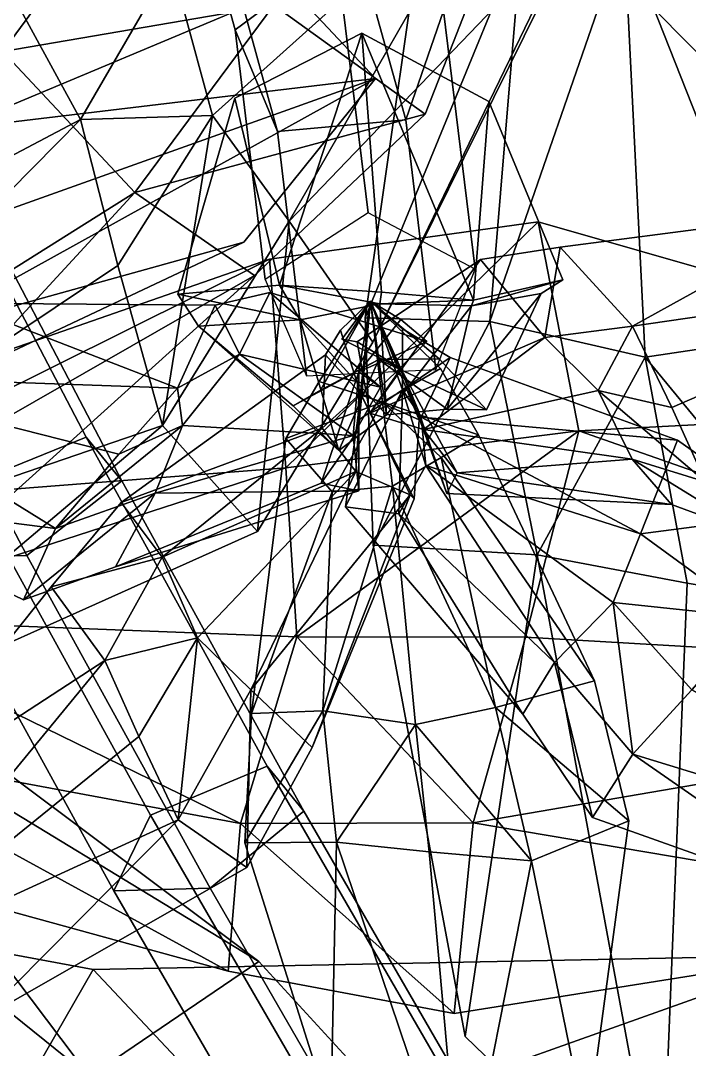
# Model space of a CAD drawing. Header units: metres. Extents: x -488 to 282, y -579 to 399.
# Drawn here: x 157.47 to 174.15, y -251.83 to -226.19 of the extents above; entities that cross this region are included whole.
import ezdxf

# ---------------------------------------------------------------- set-up
doc = ezdxf.new("R2010")
doc.units = ezdxf.units.M

msp = doc.modelspace()

# ---------------------------------------------------------------- linework, layer by layer
at = {"layer": 'coreopsi_1InfInt', "color": 3}
for points in [[(154.698, -228.1625, 345.2876), (159.1055, -236.5707, 349.7749), (156.1745, -237.7526, 350.4393), (151.767, -229.3443, 345.9519)], [(155.5918, -229.2459, 342.3796), (159.9993, -237.6541, 346.867), (159.1055, -236.5707, 349.7749), (154.698, -228.1625, 345.2876)], [(153.2216, -231.1074, 341.2196), (157.6291, -239.5157, 345.707), (159.9993, -237.6541, 346.867), (155.5918, -229.2459, 342.3796)], [(150.822, -231.1692, 343.4608), (155.2295, -239.5774, 347.9481), (157.6291, -239.5157, 345.707), (153.2216, -231.1074, 341.2196)], [(159.1055, -236.5707, 349.7749), (163.6216, -244.7685, 354.3843), (160.7104, -245.9872, 355.0689), (156.1745, -237.7526, 350.4393)], [(159.9993, -237.6541, 346.867), (164.5352, -245.8887, 351.4966), (163.6216, -244.7685, 354.3843), (159.1055, -236.5707, 349.7749)], [(157.6291, -239.5157, 345.707), (162.1972, -247.8102, 350.3694), (164.5352, -245.8887, 351.4966), (159.9993, -237.6541, 346.867)], [(156.1745, -237.7526, 350.4393), (160.7104, -245.9872, 355.0689), (159.7976, -247.8719, 352.6106), (155.2295, -239.5774, 347.9481)], [(155.2295, -239.5774, 347.9481), (159.7976, -247.8719, 352.6106), (162.1972, -247.8102, 350.3694), (157.6291, -239.5157, 345.707)], [(163.6216, -244.7685, 354.3843), (168.2714, -252.8055, 359.1415), (165.3806, -254.0603, 359.8469), (160.7104, -245.9872, 355.0689)], [(164.5352, -245.8887, 351.4966), (169.2055, -253.9618, 356.2746), (168.2714, -252.8055, 359.1415), (163.6216, -244.7685, 354.3843)], [(162.1972, -247.8102, 350.3694), (166.9006, -255.9421, 355.1813), (169.2055, -253.9618, 356.2746), (164.5352, -245.8887, 351.4966)], [(160.7104, -245.9872, 355.0689), (165.3806, -254.0603, 359.8469), (164.5011, -256.0038, 357.4225), (159.7976, -247.8719, 352.6106)], [(159.7976, -247.8719, 352.6106), (164.5011, -256.0038, 357.4225), (166.9006, -255.9421, 355.1813), (162.1972, -247.8102, 350.3694)]]:
    msp.add_3dface(points, dxfattribs=at)
at = {"layer": 'coreopsi_1Pdcel', "color": 3}
for points in [[(163.8105, -219.0464, 394.9546), (165.353, -224.5388, 404.0913), (162.8223, -226.4162, 403.3843), (161.3465, -221.0991, 394.5753)], [(165.6028, -223.3395, 392.5099), (167.0785, -228.6566, 401.319), (168.0232, -225.9444, 402.7956), (166.4807, -220.4519, 393.6588)], [(161.3465, -221.0991, 394.5753), (162.8223, -226.4162, 403.3843), (163.8826, -228.9465, 401.6808), (162.4478, -223.7372, 393.0731)], [(162.4478, -223.7372, 393.0731), (163.8826, -228.9465, 401.6808), (167.0785, -228.6566, 401.319), (165.6028, -223.3395, 392.5099)], [(165.353, -224.5388, 404.0913), (166.1399, -230.9739, 412.6934), (163.5686, -232.6414, 411.6752), (162.8223, -226.4162, 403.3843)], [(168.0232, -225.9444, 402.7956), (168.8101, -232.3794, 411.3977), (166.1399, -230.9739, 412.6934), (165.353, -224.5388, 404.0913)], [(167.0785, -228.6566, 401.319), (167.8249, -234.8818, 409.6099), (168.8101, -232.3794, 411.3977), (168.0232, -225.9444, 402.7956)], [(162.8223, -226.4162, 403.3843), (163.5686, -232.6414, 411.6752), (164.604, -235.0428, 409.7805), (163.8826, -228.9465, 401.6808)], [(163.8826, -228.9465, 401.6808), (164.604, -235.0428, 409.7805), (167.8249, -234.8818, 409.6099), (167.0785, -228.6566, 401.319)]]:
    msp.add_3dface(points, dxfattribs=at)
at = {"layer": 'coreopsi_1Petal1', "color": 3}
for points in [[(167.5645, -228.5147, 430.0564), (173.0005, -214.6377, 431.2348), (163.7923, -225.8044, 431.3845)], [(167.5645, -228.5147, 430.0564), (163.7923, -225.8044, 431.3845), (173.0005, -214.6377, 431.2348)], [(160.4136, -222.3529, 431.4908), (156.5978, -218.6143, 431.6306), (157.0275, -226.9524, 426.7112)], [(160.4136, -222.3529, 431.4908), (157.0275, -226.9524, 426.7112), (156.5978, -218.6143, 431.6306)], [(167.7908, -221.6072, 351.7435), (166.069, -233.5963, 354.0611), (169.9712, -224.0827, 352.4563)], [(167.7908, -221.6072, 351.7435), (169.9712, -224.0827, 352.4563), (166.069, -233.5963, 354.0611)], [(169.3204, -222.221, 353.3507), (161.2294, -224.7562, 359.3856), (162.2625, -228.5537, 358.0826)], [(169.3204, -222.221, 353.3507), (162.2625, -228.5537, 358.0826), (161.2294, -224.7562, 359.3856)], [(162.2625, -228.5537, 358.0826), (164.1737, -231.1835, 356.5267), (169.3204, -222.221, 353.3507)], [(162.2625, -228.5537, 358.0826), (169.3204, -222.221, 353.3507), (164.1737, -231.1835, 356.5267)], [(169.3204, -222.221, 353.3507), (164.1737, -231.1835, 356.5267), (171.5477, -223.513, 352.7477)], [(169.3204, -222.221, 353.3507), (171.5477, -223.513, 352.7477), (164.1737, -231.1835, 356.5267)], [(157.0275, -226.9524, 426.7112), (163.7923, -225.8044, 431.3845), (160.4136, -222.3529, 431.4908)], [(157.0275, -226.9524, 426.7112), (160.4136, -222.3529, 431.4908), (163.7923, -225.8044, 431.3845)], [(172.5239, -224.0078, 351.6365), (176.4971, -234.0604, 351.3887), (174.9109, -222.8909, 351.8583)], [(172.5239, -224.0078, 351.6365), (174.9109, -222.8909, 351.8583), (176.4971, -234.0604, 351.3887)], [(164.1737, -231.1835, 356.5267), (166.2556, -234.2, 353.7792), (171.5477, -223.513, 352.7477)], [(164.1737, -231.1835, 356.5267), (171.5477, -223.513, 352.7477), (166.2556, -234.2, 353.7792)], [(171.5477, -223.513, 352.7477), (166.2556, -234.2, 353.7792), (171.1848, -224.0153, 349.1693)], [(171.5477, -223.513, 352.7477), (171.1848, -224.0153, 349.1693), (166.2556, -234.2, 353.7792)], [(169.9712, -224.0827, 352.4563), (166.069, -233.5963, 354.0611), (169.1774, -233.6856, 353.494)], [(169.9712, -224.0827, 352.4563), (169.1774, -233.6856, 353.494), (166.069, -233.5963, 354.0611)], [(169.9712, -224.0827, 352.4563), (169.1774, -233.6856, 353.494), (172.5239, -224.0078, 351.6365)], [(169.9712, -224.0827, 352.4563), (172.5239, -224.0078, 351.6365), (169.1774, -233.6856, 353.494)], [(172.5239, -224.0078, 351.6365), (169.1774, -233.6856, 353.494), (173.0504, -234.5708, 352.3099)], [(172.5239, -224.0078, 351.6365), (173.0504, -234.5708, 352.3099), (169.1774, -233.6856, 353.494)], [(173.0504, -234.5708, 352.3099), (176.4971, -234.0604, 351.3887), (172.5239, -224.0078, 351.6365)], [(173.0504, -234.5708, 352.3099), (172.5239, -224.0078, 351.6365), (176.4971, -234.0604, 351.3887)], [(171.5274, -224.1311, 349.5837), (180.2044, -232.8937, 349.6262), (174.6481, -224.1819, 350.8681)], [(171.5274, -224.1311, 349.5837), (174.6481, -224.1819, 350.8681), (180.2044, -232.8937, 349.6262)], [(161.2294, -224.7562, 359.3856), (157.0473, -225.127, 365.2787), (158.9667, -228.6541, 364.3505)], [(161.2294, -224.7562, 359.3856), (158.9667, -228.6541, 364.3505), (157.0473, -225.127, 365.2787)], [(162.2625, -228.5537, 358.0826), (161.2294, -224.7562, 359.3856), (158.9667, -228.6541, 364.3505)], [(162.2625, -228.5537, 358.0826), (158.9667, -228.6541, 364.3505), (161.2294, -224.7562, 359.3856)], [(157.0473, -225.127, 365.2787), (148.366, -234.2433, 367.3269), (158.9667, -228.6541, 364.3505)], [(157.0473, -225.127, 365.2787), (158.9667, -228.6541, 364.3505), (148.366, -234.2433, 367.3269)], [(155.824, -228.8865, 313.7951), (164.2079, -225.37, 311.8117), (154.644, -226.2443, 315.8611)], [(155.824, -228.8865, 313.7951), (154.644, -226.2443, 315.8611), (164.2079, -225.37, 311.8117)], [(166.3232, -227.629, 307.9487), (164.2079, -225.37, 311.8117), (155.824, -228.8865, 313.7951)], [(166.3232, -227.629, 307.9487), (155.824, -228.8865, 313.7951), (164.2079, -225.37, 311.8117)], [(157.0275, -226.9524, 426.7112), (160.3254, -230.4671, 426.091), (163.7923, -225.8044, 431.3845)], [(157.0275, -226.9524, 426.7112), (163.7923, -225.8044, 431.3845), (160.3254, -230.4671, 426.091)], [(160.3254, -230.4671, 426.091), (167.5645, -228.5147, 430.0564), (163.7923, -225.8044, 431.3845)], [(160.3254, -230.4671, 426.091), (163.7923, -225.8044, 431.3845), (167.5645, -228.5147, 430.0564)], [(165.9839, -226.5028, 433.7885), (162.8169, -228.1196, 432.6343), (163.9261, -232.7772, 427.4894)], [(165.9839, -226.5028, 433.7885), (163.9261, -232.7772, 427.4894), (162.8169, -228.1196, 432.6343)], [(165.9839, -226.5028, 433.7885), (163.9261, -232.7772, 427.4894), (166.4746, -232.9517, 427.1548)], [(165.9839, -226.5028, 433.7885), (166.4746, -232.9517, 427.1548), (163.9261, -232.7772, 427.4894)], [(168.7716, -233.15, 426.8249), (169.1535, -228.2058, 431.7342), (165.9839, -226.5028, 433.7885)], [(168.7716, -233.15, 426.8249), (165.9839, -226.5028, 433.7885), (169.1535, -228.2058, 431.7342)], [(166.4746, -232.9517, 427.1548), (168.7716, -233.15, 426.8249), (165.9839, -226.5028, 433.7885)], [(166.4746, -232.9517, 427.1548), (165.9839, -226.5028, 433.7885), (168.7716, -233.15, 426.8249)], [(150.311, -236.7571, 423.0955), (160.3254, -230.4671, 426.091), (157.0275, -226.9524, 426.7112)], [(150.311, -236.7571, 423.0955), (157.0275, -226.9524, 426.7112), (160.3254, -230.4671, 426.091)], [(154.8355, -233.9812, 309.8908), (163.0402, -231.7049, 306.3046), (166.3232, -227.629, 307.9487)], [(154.8355, -233.9812, 309.8908), (166.3232, -227.629, 307.9487), (163.0402, -231.7049, 306.3046)], [(155.3317, -231.5526, 311.7253), (154.8355, -233.9812, 309.8908), (166.3232, -227.629, 307.9487)], [(155.3317, -231.5526, 311.7253), (166.3232, -227.629, 307.9487), (154.8355, -233.9812, 309.8908)], [(166.3232, -227.629, 307.9487), (155.824, -228.8865, 313.7951), (155.3317, -231.5526, 311.7253)], [(166.3232, -227.629, 307.9487), (155.3317, -231.5526, 311.7253), (155.824, -228.8865, 313.7951)], [(163.9261, -232.7772, 427.4894), (162.8169, -228.1196, 432.6343), (161.3934, -233.0018, 426.6256)], [(163.9261, -232.7772, 427.4894), (161.3934, -233.0018, 426.6256), (162.8169, -228.1196, 432.6343)], [(170.9996, -232.6487, 426.3677), (169.1535, -228.2058, 431.7342), (168.7716, -233.15, 426.8249)], [(170.9996, -232.6487, 426.3677), (168.7716, -233.15, 426.8249), (169.1535, -228.2058, 431.7342)], [(158.9667, -228.6541, 364.3505), (148.366, -234.2433, 367.3269), (146.5559, -241.2186, 365.9765)], [(158.9667, -228.6541, 364.3505), (146.5559, -241.2186, 365.9765), (148.366, -234.2433, 367.3269)], [(159.8952, -232.289, 362.6444), (158.9667, -228.6541, 364.3505), (146.5559, -241.2186, 365.9765)], [(159.8952, -232.289, 362.6444), (146.5559, -241.2186, 365.9765), (158.9667, -228.6541, 364.3505)], [(162.2625, -228.5537, 358.0826), (158.9667, -228.6541, 364.3505), (159.8952, -232.289, 362.6444)], [(162.2625, -228.5537, 358.0826), (159.8952, -232.289, 362.6444), (158.9667, -228.6541, 364.3505)], [(159.8952, -232.289, 362.6444), (161.0138, -236.2798, 360.7456), (162.2625, -228.5537, 358.0826)], [(159.8952, -232.289, 362.6444), (162.2625, -228.5537, 358.0826), (161.0138, -236.2798, 360.7456)], [(163.3042, -232.54, 425.3435), (167.5645, -228.5147, 430.0564), (160.3254, -230.4671, 426.091)], [(163.3042, -232.54, 425.3435), (160.3254, -230.4671, 426.091), (167.5645, -228.5147, 430.0564)], [(161.0138, -236.2798, 360.7456), (164.1737, -231.1835, 356.5267), (162.2625, -228.5537, 358.0826)], [(161.0138, -236.2798, 360.7456), (162.2625, -228.5537, 358.0826), (164.1737, -231.1835, 356.5267)], [(152.9335, -238.4797, 422.8953), (160.3254, -230.4671, 426.091), (150.311, -236.7571, 423.0955)], [(152.9335, -238.4797, 422.8953), (150.311, -236.7571, 423.0955), (160.3254, -230.4671, 426.091)], [(152.9335, -238.4797, 422.8953), (163.3042, -232.54, 425.3435), (160.3254, -230.4671, 426.091)], [(152.9335, -238.4797, 422.8953), (160.3254, -230.4671, 426.091), (163.3042, -232.54, 425.3435)], [(172.7339, -233.8001, 426.2969), (177.9569, -230.9157, 430.011), (170.9267, -231.8357, 426.5911)], [(172.7339, -233.8001, 426.2969), (170.9267, -231.8357, 426.5911), (177.9569, -230.9157, 430.011)], [(181.2449, -232.5674, 429.3502), (177.9569, -230.9157, 430.011), (172.7339, -233.8001, 426.2969)], [(181.2449, -232.5674, 429.3502), (172.7339, -233.8001, 426.2969), (177.9569, -230.9157, 430.011)], [(161.0138, -236.2798, 360.7456), (163.382, -238.9173, 357.5807), (164.1737, -231.1835, 356.5267)], [(161.0138, -236.2798, 360.7456), (164.1737, -231.1835, 356.5267), (163.382, -238.9173, 357.5807)], [(164.1737, -231.1835, 356.5267), (163.382, -238.9173, 357.5807), (166.2556, -234.2, 353.7792)], [(164.1737, -231.1835, 356.5267), (166.2556, -234.2, 353.7792), (163.382, -238.9173, 357.5807)], [(164.0889, -237.3296, 426.555), (170.3792, -231.2027, 429.287), (163.6841, -232.1306, 425.275)], [(164.0889, -237.3296, 426.555), (163.6841, -232.1306, 425.275), (170.3792, -231.2027, 429.287)], [(171.396, -236.4095, 430.9847), (170.3792, -231.2027, 429.287), (164.0889, -237.3296, 426.555)], [(171.396, -236.4095, 430.9847), (164.0889, -237.3296, 426.555), (170.3792, -231.2027, 429.287)], [(171.396, -236.4095, 430.9847), (185.9498, -235.6575, 431.3678), (170.3792, -231.2027, 429.287)], [(171.396, -236.4095, 430.9847), (170.3792, -231.2027, 429.287), (185.9498, -235.6575, 431.3678)], [(154.4652, -235.7488, 307.3913), (163.0402, -231.7049, 306.3046), (154.8355, -233.9812, 309.8908)], [(154.4652, -235.7488, 307.3913), (154.8355, -233.9812, 309.8908), (163.0402, -231.7049, 306.3046)], [(170.5468, -234.0849, 422.7894), (170.9267, -231.8357, 426.5911), (168.9448, -232.1378, 423.3755)], [(170.5468, -234.0849, 422.7894), (168.9448, -232.1378, 423.3755), (170.9267, -231.8357, 426.5911)], [(172.7339, -233.8001, 426.2969), (170.9267, -231.8357, 426.5911), (170.5468, -234.0849, 422.7894)], [(172.7339, -233.8001, 426.2969), (170.5468, -234.0849, 422.7894), (170.9267, -231.8357, 426.5911)], [(146.5559, -241.2186, 365.9765), (161.0138, -236.2798, 360.7456), (159.8952, -232.289, 362.6444)], [(146.5559, -241.2186, 365.9765), (159.8952, -232.289, 362.6444), (161.0138, -236.2798, 360.7456)], [(151.1975, -238.3417, 423.7316), (163.6841, -232.1306, 425.275), (151.1461, -236.4902, 419.8986)], [(151.1975, -238.3417, 423.7316), (151.1461, -236.4902, 419.8986), (163.6841, -232.1306, 425.275)], [(164.0889, -237.3296, 426.555), (163.6841, -232.1306, 425.275), (151.1975, -238.3417, 423.7316)], [(164.0889, -237.3296, 426.555), (151.1975, -238.3417, 423.7316), (163.6841, -232.1306, 425.275)], [(166.1838, -235.9665, 418.5305), (168.9448, -232.1378, 423.3755), (165.8676, -234.1934, 417.5466)], [(166.1838, -235.9665, 418.5305), (165.8676, -234.1934, 417.5466), (168.9448, -232.1378, 423.3755)], [(170.5468, -234.0849, 422.7894), (168.9448, -232.1378, 423.3755), (166.1838, -235.9665, 418.5305)], [(170.5468, -234.0849, 422.7894), (166.1838, -235.9665, 418.5305), (168.9448, -232.1378, 423.3755)], [(153.1679, -241.6794, 420.5804), (163.3042, -232.54, 425.3435), (152.9335, -238.4797, 422.8953)], [(153.1679, -241.6794, 420.5804), (152.9335, -238.4797, 422.8953), (163.3042, -232.54, 425.3435)], [(181.2449, -232.5674, 429.3502), (172.7339, -233.8001, 426.2969), (173.7153, -235.829, 425.0491)], [(181.2449, -232.5674, 429.3502), (173.7153, -235.829, 425.0491), (172.7339, -233.8001, 426.2969)], [(173.7153, -235.829, 425.0491), (174.5566, -237.6784, 423.9105), (181.2449, -232.5674, 429.3502)], [(173.7153, -235.829, 425.0491), (181.2449, -232.5674, 429.3502), (174.5566, -237.6784, 423.9105)], [(163.9261, -232.7772, 427.4894), (161.3934, -233.0018, 426.6256), (164.4412, -233.6403, 423.4699)], [(163.9261, -232.7772, 427.4894), (164.4412, -233.6403, 423.4699), (161.3934, -233.0018, 426.6256)], [(163.9261, -232.7772, 427.4894), (164.4412, -233.6403, 423.4699), (166.4357, -233.2419, 423.5764)], [(163.9261, -232.7772, 427.4894), (166.4357, -233.2419, 423.5764), (164.4412, -233.6403, 423.4699)], [(166.4746, -232.9517, 427.1548), (163.9261, -232.7772, 427.4894), (166.4357, -233.2419, 423.5764)], [(166.4746, -232.9517, 427.1548), (166.4357, -233.2419, 423.5764), (163.9261, -232.7772, 427.4894)], [(170.4578, -232.9868, 422.7986), (170.9996, -232.6487, 426.3677), (168.7152, -233.2973, 423.0389)], [(170.4578, -232.9868, 422.7986), (168.7152, -233.2973, 423.0389), (170.9996, -232.6487, 426.3677)], [(168.7152, -233.2973, 423.0389), (170.9996, -232.6487, 426.3677), (168.7716, -233.15, 426.8249)], [(168.7152, -233.2973, 423.0389), (168.7716, -233.15, 426.8249), (170.9996, -232.6487, 426.3677)], [(164.4412, -233.6403, 423.4699), (161.3934, -233.0018, 426.6256), (161.9089, -233.8008, 422.9576)], [(164.4412, -233.6403, 423.4699), (161.9089, -233.8008, 422.9576), (161.3934, -233.0018, 426.6256)], [(163.691, -232.9641, 423.2931), (162.3288, -233.2757, 426.6387), (162.9359, -234.5012, 422.7852)], [(163.691, -232.9641, 423.2931), (162.9359, -234.5012, 422.7852), (162.3288, -233.2757, 426.6387)], [(166.4489, -235.3223, 418.6648), (163.691, -232.9641, 423.2931), (162.9359, -234.5012, 422.7852)], [(166.4489, -235.3223, 418.6648), (162.9359, -234.5012, 422.7852), (163.691, -232.9641, 423.2931)], [(167.6039, -234.1869, 417.6576), (163.691, -232.9641, 423.2931), (166.4489, -235.3223, 418.6648)], [(167.6039, -234.1869, 417.6576), (166.4489, -235.3223, 418.6648), (163.691, -232.9641, 423.2931)], [(166.4357, -233.2419, 423.5764), (168.7716, -233.15, 426.8249), (166.4746, -232.9517, 427.1548)], [(166.4357, -233.2419, 423.5764), (166.4746, -232.9517, 427.1548), (168.7716, -233.15, 426.8249)], [(169.0962, -235.8888, 416.6108), (170.4578, -232.9868, 422.7986), (168.1097, -235.8715, 418.243)], [(169.0962, -235.8888, 416.6108), (168.1097, -235.8715, 418.243), (170.4578, -232.9868, 422.7986)], [(168.1097, -235.8715, 418.243), (170.4578, -232.9868, 422.7986), (168.7152, -233.2973, 423.0389)], [(168.1097, -235.8715, 418.243), (168.7152, -233.2973, 423.0389), (170.4578, -232.9868, 422.7986)], [(161.3848, -235.3452, 426.1379), (155.9021, -233.2308, 429.9011), (152.1695, -235.0217, 430.0647)], [(161.3848, -235.3452, 426.1379), (152.1695, -235.0217, 430.0647), (155.9021, -233.2308, 429.9011)], [(162.3288, -233.2757, 426.6387), (155.9021, -233.2308, 429.9011), (161.3848, -235.3452, 426.1379)], [(162.3288, -233.2757, 426.6387), (161.3848, -235.3452, 426.1379), (155.9021, -233.2308, 429.9011)], [(162.9359, -234.5012, 422.7852), (162.3288, -233.2757, 426.6387), (161.3848, -235.3452, 426.1379)], [(162.9359, -234.5012, 422.7852), (161.3848, -235.3452, 426.1379), (162.3288, -233.2757, 426.6387)], [(166.4357, -233.2419, 423.5764), (164.4412, -233.6403, 423.4699), (166.6011, -236.0152, 418.2711)], [(166.4357, -233.2419, 423.5764), (166.6011, -236.0152, 418.2711), (164.4412, -233.6403, 423.4699)], [(166.1962, -233.1761, 411.0366), (164.9211, -235.1786, 414.1066), (166.4976, -235.6962, 414.3405)], [(166.1962, -233.1761, 411.0366), (166.4976, -235.6962, 414.3405), (164.9211, -235.1786, 414.1066)], [(166.4076, -234.6351, 414.9334), (164.95, -235.3995, 414.5297), (166.1962, -233.1761, 411.0366)], [(166.4076, -234.6351, 414.9334), (166.1962, -233.1761, 411.0366), (164.95, -235.3995, 414.5297)], [(166.1962, -233.1761, 411.0366), (165.4477, -233.9015, 414.7748), (165.947, -235.4774, 414.5007)], [(166.1962, -233.1761, 411.0366), (165.947, -235.4774, 414.5007), (165.4477, -233.9015, 414.7748)], [(166.9582, -234.8539, 414.7733), (165.4869, -234.1265, 415.1949), (166.1962, -233.1761, 411.0366)], [(166.9582, -234.8539, 414.7733), (166.1962, -233.1761, 411.0366), (165.4869, -234.1265, 415.1949)], [(166.1962, -233.1761, 411.0366), (165.8779, -236.1619, 413.4951), (166.996, -235.3889, 414.4749)], [(166.1962, -233.1761, 411.0366), (166.996, -235.3889, 414.4749), (165.8779, -236.1619, 413.4951)], [(165.9092, -234.9424, 414.799), (165.8975, -236.3885, 413.9157), (166.1962, -233.1761, 411.0366)], [(165.9092, -234.9424, 414.799), (166.1962, -233.1761, 411.0366), (165.8975, -236.3885, 413.9157)], [(166.1962, -233.1761, 411.0366), (166.9586, -233.6361, 414.8139), (165.9092, -234.9424, 414.799)], [(166.1962, -233.1761, 411.0366), (165.9092, -234.9424, 414.799), (166.9586, -233.6361, 414.8139)], [(165.947, -235.4774, 414.5007), (167.4091, -236.1331, 413.9492), (166.1962, -233.1761, 411.0366)], [(165.947, -235.4774, 414.5007), (166.1962, -233.1761, 411.0366), (167.4091, -236.1331, 413.9492)], [(166.996, -235.3889, 414.4749), (166.9985, -233.871, 415.2285), (166.1962, -233.1761, 411.0366)], [(166.996, -235.3889, 414.4749), (166.1962, -233.1761, 411.0366), (166.9985, -233.871, 415.2285)], [(166.1962, -233.1761, 411.0366), (167.3888, -235.8965, 413.5341), (166.9582, -234.8539, 414.7733)], [(166.1962, -233.1761, 411.0366), (166.9582, -234.8539, 414.7733), (167.3888, -235.8965, 413.5341)], [(166.1962, -233.1761, 411.0366), (167.9153, -234.6194, 414.2024), (166.4076, -234.6351, 414.9334)], [(166.1962, -233.1761, 411.0366), (166.4076, -234.6351, 414.9334), (167.9153, -234.6194, 414.2024)], [(166.4976, -235.6962, 414.3405), (167.9459, -234.8601, 414.6144), (166.1962, -233.1761, 411.0366)], [(166.4976, -235.6962, 414.3405), (166.1962, -233.1761, 411.0366), (167.9459, -234.8601, 414.6144)], [(166.4357, -233.2419, 423.5764), (168.7152, -233.2973, 423.0389), (168.7716, -233.15, 426.8249)], [(166.4357, -233.2419, 423.5764), (168.7716, -233.15, 426.8249), (168.7152, -233.2973, 423.0389)], [(166.6011, -236.0152, 418.2711), (168.7152, -233.2973, 423.0389), (166.4357, -233.2419, 423.5764)], [(166.6011, -236.0152, 418.2711), (166.4357, -233.2419, 423.5764), (168.7152, -233.2973, 423.0389)], [(168.1097, -235.8715, 418.243), (168.7152, -233.2973, 423.0389), (166.6011, -236.0152, 418.2711)], [(168.1097, -235.8715, 418.243), (166.6011, -236.0152, 418.2711), (168.7152, -233.2973, 423.0389)], [(166.069, -233.5963, 354.0611), (166.2624, -239.2595, 357.0705), (169.1774, -233.6856, 353.494)], [(166.069, -233.5963, 354.0611), (169.1774, -233.6856, 353.494), (166.2624, -239.2595, 357.0705)], [(164.4412, -233.6403, 423.4699), (161.9089, -233.8008, 422.9576), (165.4124, -236.8986, 418.0703)], [(164.4412, -233.6403, 423.4699), (165.4124, -236.8986, 418.0703), (161.9089, -233.8008, 422.9576)], [(165.4124, -236.8986, 418.0703), (161.9089, -233.8008, 422.9576), (164.2674, -235.787, 416.7799)], [(165.4124, -236.8986, 418.0703), (164.2674, -235.787, 416.7799), (161.9089, -233.8008, 422.9576)], [(166.6011, -236.0152, 418.2711), (164.4412, -233.6403, 423.4699), (165.4124, -236.8986, 418.0703)], [(166.6011, -236.0152, 418.2711), (165.4124, -236.8986, 418.0703), (164.4412, -233.6403, 423.4699)], [(166.9586, -233.6361, 414.8139), (167.6039, -234.1869, 417.6576), (165.9092, -234.9424, 414.799)], [(166.9586, -233.6361, 414.8139), (165.9092, -234.9424, 414.799), (167.6039, -234.1869, 417.6576)], [(169.1774, -233.6856, 353.494), (166.2624, -239.2595, 357.0705), (170.3519, -239.5006, 356.6195)], [(169.1774, -233.6856, 353.494), (170.3519, -239.5006, 356.6195), (166.2624, -239.2595, 357.0705)], [(173.0504, -234.5708, 352.3099), (169.1774, -233.6856, 353.494), (170.3519, -239.5006, 356.6195)], [(173.0504, -234.5708, 352.3099), (170.3519, -239.5006, 356.6195), (169.1774, -233.6856, 353.494)], [(172.7339, -233.8001, 426.2969), (170.5468, -234.0849, 422.7894), (171.8783, -235.4047, 421.9936)], [(172.7339, -233.8001, 426.2969), (171.8783, -235.4047, 421.9936), (170.5468, -234.0849, 422.7894)], [(173.7153, -235.829, 425.0491), (172.7339, -233.8001, 426.2969), (171.8783, -235.4047, 421.9936)], [(173.7153, -235.829, 425.0491), (171.8783, -235.4047, 421.9936), (172.7339, -233.8001, 426.2969)], [(165.4477, -233.9015, 414.7748), (165.078, -234.5195, 417.6537), (165.947, -235.4774, 414.5007)], [(165.4477, -233.9015, 414.7748), (165.947, -235.4774, 414.5007), (165.078, -234.5195, 417.6537)], [(167.5199, -236.3803, 418.0039), (170.5468, -234.0849, 422.7894), (166.1838, -235.9665, 418.5305)], [(167.5199, -236.3803, 418.0039), (166.1838, -235.9665, 418.5305), (170.5468, -234.0849, 422.7894)], [(166.996, -235.3889, 414.4749), (168.1896, -234.5827, 417.1661), (166.9985, -233.871, 415.2285)], [(166.996, -235.3889, 414.4749), (166.9985, -233.871, 415.2285), (168.1896, -234.5827, 417.1661)], [(171.8783, -235.4047, 421.9936), (170.5468, -234.0849, 422.7894), (167.5199, -236.3803, 418.0039)], [(171.8783, -235.4047, 421.9936), (167.5199, -236.3803, 418.0039), (170.5468, -234.0849, 422.7894)], [(178.2628, -240.9048, 353.3358), (176.4971, -234.0604, 351.3887), (173.0504, -234.5708, 352.3099)], [(178.2628, -240.9048, 353.3358), (173.0504, -234.5708, 352.3099), (176.4971, -234.0604, 351.3887)], [(166.9582, -234.8539, 414.7733), (165.8676, -234.1934, 417.5466), (165.4869, -234.1265, 415.1949)], [(166.9582, -234.8539, 414.7733), (165.4869, -234.1265, 415.1949), (165.8676, -234.1934, 417.5466)], [(166.1838, -235.9665, 418.5305), (165.8676, -234.1934, 417.5466), (166.9582, -234.8539, 414.7733)], [(166.1838, -235.9665, 418.5305), (166.9582, -234.8539, 414.7733), (165.8676, -234.1934, 417.5466)], [(165.9092, -234.9424, 414.799), (167.6039, -234.1869, 417.6576), (166.4489, -235.3223, 418.6648)], [(165.9092, -234.9424, 414.799), (166.4489, -235.3223, 418.6648), (167.6039, -234.1869, 417.6576)], [(165.078, -234.5195, 417.6537), (159.9819, -238.1969, 420.6655), (164.9915, -236.3435, 418.2043)], [(165.078, -234.5195, 417.6537), (164.9915, -236.3435, 418.2043), (159.9819, -238.1969, 420.6655)], [(161.509, -236.28, 422.2484), (162.9359, -234.5012, 422.7852), (161.3848, -235.3452, 426.1379)], [(161.509, -236.28, 422.2484), (161.3848, -235.3452, 426.1379), (162.9359, -234.5012, 422.7852)], [(165.7693, -236.528, 418.0469), (162.9359, -234.5012, 422.7852), (161.509, -236.28, 422.2484)], [(165.7693, -236.528, 418.0469), (161.509, -236.28, 422.2484), (162.9359, -234.5012, 422.7852)], [(166.4489, -235.3223, 418.6648), (162.9359, -234.5012, 422.7852), (165.7693, -236.528, 418.0469)], [(166.4489, -235.3223, 418.6648), (165.7693, -236.528, 418.0469), (162.9359, -234.5012, 422.7852)], [(165.947, -235.4774, 414.5007), (165.078, -234.5195, 417.6537), (164.9915, -236.3435, 418.2043)], [(165.947, -235.4774, 414.5007), (164.9915, -236.3435, 418.2043), (165.078, -234.5195, 417.6537)], [(167.9153, -234.6194, 414.2024), (169.0962, -235.8888, 416.6108), (166.4076, -234.6351, 414.9334)], [(167.9153, -234.6194, 414.2024), (166.4076, -234.6351, 414.9334), (169.0962, -235.8888, 416.6108)], [(167.4658, -236.0685, 418.3828), (168.1896, -234.5827, 417.1661), (166.996, -235.3889, 414.4749)], [(167.4658, -236.0685, 418.3828), (166.996, -235.3889, 414.4749), (168.1896, -234.5827, 417.1661)], [(167.4658, -236.0685, 418.3828), (173.8524, -236.6433, 420.5362), (168.1896, -234.5827, 417.1661)], [(167.4658, -236.0685, 418.3828), (168.1896, -234.5827, 417.1661), (173.8524, -236.6433, 420.5362)], [(173.0504, -234.5708, 352.3099), (170.3519, -239.5006, 356.6195), (174.0947, -240.209, 355.046)], [(173.0504, -234.5708, 352.3099), (174.0947, -240.209, 355.046), (170.3519, -239.5006, 356.6195)], [(174.0947, -240.209, 355.046), (178.2628, -240.9048, 353.3358), (173.0504, -234.5708, 352.3099)], [(174.0947, -240.209, 355.046), (173.0504, -234.5708, 352.3099), (178.2628, -240.9048, 353.3358)], [(166.4076, -234.6351, 414.9334), (164.2674, -235.787, 416.7799), (164.95, -235.3995, 414.5297)], [(166.4076, -234.6351, 414.9334), (164.95, -235.3995, 414.5297), (164.2674, -235.787, 416.7799)], [(165.4124, -236.8986, 418.0703), (164.2674, -235.787, 416.7799), (166.4076, -234.6351, 414.9334)], [(165.4124, -236.8986, 418.0703), (166.4076, -234.6351, 414.9334), (164.2674, -235.787, 416.7799)], [(166.6011, -236.0152, 418.2711), (165.4124, -236.8986, 418.0703), (166.4076, -234.6351, 414.9334)], [(166.6011, -236.0152, 418.2711), (166.4076, -234.6351, 414.9334), (165.4124, -236.8986, 418.0703)], [(167.5199, -236.3803, 418.0039), (166.1838, -235.9665, 418.5305), (166.9582, -234.8539, 414.7733)], [(167.5199, -236.3803, 418.0039), (166.9582, -234.8539, 414.7733), (166.1838, -235.9665, 418.5305)], [(166.4076, -234.6351, 414.9334), (168.1097, -235.8715, 418.243), (166.6011, -236.0152, 418.2711)], [(166.4076, -234.6351, 414.9334), (166.6011, -236.0152, 418.2711), (168.1097, -235.8715, 418.243)], [(166.4076, -234.6351, 414.9334), (169.0962, -235.8888, 416.6108), (168.1097, -235.8715, 418.243)], [(166.4076, -234.6351, 414.9334), (168.1097, -235.8715, 418.243), (169.0962, -235.8888, 416.6108)], [(166.4976, -235.6962, 414.3405), (168.8912, -236.51, 416.0511), (167.9459, -234.8601, 414.6144)], [(166.4976, -235.6962, 414.3405), (167.9459, -234.8601, 414.6144), (168.8912, -236.51, 416.0511)], [(167.3888, -235.8965, 413.5341), (168.1057, -237.9724, 415.53), (166.9582, -234.8539, 414.7733)], [(167.3888, -235.8965, 413.5341), (166.9582, -234.8539, 414.7733), (168.1057, -237.9724, 415.53)], [(166.9582, -234.8539, 414.7733), (168.3609, -237.4577, 417.3486), (167.5199, -236.3803, 418.0039)], [(166.9582, -234.8539, 414.7733), (167.5199, -236.3803, 418.0039), (168.3609, -237.4577, 417.3486)], [(166.9582, -234.8539, 414.7733), (168.1057, -237.9724, 415.53), (168.3609, -237.4577, 417.3486)], [(166.9582, -234.8539, 414.7733), (168.3609, -237.4577, 417.3486), (168.1057, -237.9724, 415.53)], [(159.9202, -236.9935, 425.3881), (161.3848, -235.3452, 426.1379), (152.1695, -235.0217, 430.0647)], [(159.9202, -236.9935, 425.3881), (152.1695, -235.0217, 430.0647), (161.3848, -235.3452, 426.1379)], [(152.1695, -235.0217, 430.0647), (152.2178, -238.0646, 427.8935), (158.3423, -238.8428, 424.5352)], [(152.1695, -235.0217, 430.0647), (158.3423, -238.8428, 424.5352), (152.2178, -238.0646, 427.8935)], [(152.1695, -235.0217, 430.0647), (158.3423, -238.8428, 424.5352), (159.9202, -236.9935, 425.3881)], [(152.1695, -235.0217, 430.0647), (159.9202, -236.9935, 425.3881), (158.3423, -238.8428, 424.5352)], [(165.9092, -234.9424, 414.799), (164.9689, -237.7143, 415.6649), (165.8975, -236.3885, 413.9157)], [(165.9092, -234.9424, 414.799), (165.8975, -236.3885, 413.9157), (164.9689, -237.7143, 415.6649)], [(165.9087, -237.9037, 417.4796), (164.9689, -237.7143, 415.6649), (165.9092, -234.9424, 414.799)], [(165.9087, -237.9037, 417.4796), (165.9092, -234.9424, 414.799), (164.9689, -237.7143, 415.6649)], [(165.9092, -234.9424, 414.799), (166.4489, -235.3223, 418.6648), (165.7693, -236.528, 418.0469)], [(165.9092, -234.9424, 414.799), (165.7693, -236.528, 418.0469), (166.4489, -235.3223, 418.6648)], [(165.7693, -236.528, 418.0469), (165.9087, -237.9037, 417.4796), (165.9092, -234.9424, 414.799)], [(165.7693, -236.528, 418.0469), (165.9092, -234.9424, 414.799), (165.9087, -237.9037, 417.4796)], [(161.509, -236.28, 422.2484), (161.3848, -235.3452, 426.1379), (159.9202, -236.9935, 425.3881)], [(161.509, -236.28, 422.2484), (159.9202, -236.9935, 425.3881), (161.3848, -235.3452, 426.1379)], [(164.9211, -235.1786, 414.1066), (164.0874, -236.6031, 416.5729), (166.4976, -235.6962, 414.3405)], [(164.9211, -235.1786, 414.1066), (166.4976, -235.6962, 414.3405), (164.0874, -236.6031, 416.5729)], [(165.8779, -236.1619, 413.4951), (165.5797, -238.305, 415.5261), (166.996, -235.3889, 414.4749)], [(165.8779, -236.1619, 413.4951), (166.996, -235.3889, 414.4749), (165.5797, -238.305, 415.5261)], [(166.996, -235.3889, 414.4749), (165.5797, -238.305, 415.5261), (166.9035, -238.4788, 416.8881)], [(166.996, -235.3889, 414.4749), (166.9035, -238.4788, 416.8881), (165.5797, -238.305, 415.5261)], [(166.996, -235.3889, 414.4749), (166.9035, -238.4788, 416.8881), (167.583, -237.2731, 417.506)], [(166.996, -235.3889, 414.4749), (167.583, -237.2731, 417.506), (166.9035, -238.4788, 416.8881)], [(167.583, -237.2731, 417.506), (167.4658, -236.0685, 418.3828), (166.996, -235.3889, 414.4749)], [(167.583, -237.2731, 417.506), (166.996, -235.3889, 414.4749), (167.4658, -236.0685, 418.3828)], [(165.947, -235.4774, 414.5007), (164.9915, -236.3435, 418.2043), (165.8325, -237.4209, 417.549)], [(165.947, -235.4774, 414.5007), (165.8325, -237.4209, 417.549), (164.9915, -236.3435, 418.2043)], [(165.8325, -237.4209, 417.549), (167.1906, -238.0056, 417.3319), (165.947, -235.4774, 414.5007)], [(165.8325, -237.4209, 417.549), (165.947, -235.4774, 414.5007), (167.1906, -238.0056, 417.3319)], [(165.947, -235.4774, 414.5007), (167.2909, -238.1036, 415.2844), (167.4091, -236.1331, 413.9492)], [(165.947, -235.4774, 414.5007), (167.4091, -236.1331, 413.9492), (167.2909, -238.1036, 415.2844)], [(167.1906, -238.0056, 417.3319), (167.2909, -238.1036, 415.2844), (165.947, -235.4774, 414.5007)], [(167.1906, -238.0056, 417.3319), (165.947, -235.4774, 414.5007), (167.2909, -238.1036, 415.2844)], [(167.5199, -236.3803, 418.0039), (172.7245, -237.12, 420.6409), (171.8783, -235.4047, 421.9936)], [(167.5199, -236.3803, 418.0039), (171.8783, -235.4047, 421.9936), (172.7245, -237.12, 420.6409)], [(171.8783, -235.4047, 421.9936), (172.7245, -237.12, 420.6409), (174.5566, -237.6784, 423.9105)], [(171.8783, -235.4047, 421.9936), (174.5566, -237.6784, 423.9105), (172.7245, -237.12, 420.6409)], [(171.8783, -235.4047, 421.9936), (174.5566, -237.6784, 423.9105), (173.7153, -235.829, 425.0491)], [(171.8783, -235.4047, 421.9936), (173.7153, -235.829, 425.0491), (174.5566, -237.6784, 423.9105)], [(166.4976, -235.6962, 414.3405), (164.0874, -236.6031, 416.5729), (165.2427, -237.9296, 417.3099)], [(166.4976, -235.6962, 414.3405), (165.2427, -237.9296, 417.3099), (164.0874, -236.6031, 416.5729)], [(166.4976, -235.6962, 414.3405), (165.2427, -237.9296, 417.3099), (166.7513, -237.786, 417.2818)], [(166.4976, -235.6962, 414.3405), (166.7513, -237.786, 417.2818), (165.2427, -237.9296, 417.3099)], [(166.7513, -237.786, 417.2818), (167.962, -237.0736, 417.792), (166.4976, -235.6962, 414.3405)], [(166.7513, -237.786, 417.2818), (166.4976, -235.6962, 414.3405), (167.962, -237.0736, 417.792)], [(167.962, -237.0736, 417.792), (168.8912, -236.51, 416.0511), (166.4976, -235.6962, 414.3405)], [(167.962, -237.0736, 417.792), (166.4976, -235.6962, 414.3405), (168.8912, -236.51, 416.0511)], [(189.2477, -242.6698, 431.6614), (185.9498, -235.6575, 431.3678), (171.396, -236.4095, 430.9847)], [(189.2477, -242.6698, 431.6614), (171.396, -236.4095, 430.9847), (185.9498, -235.6575, 431.3678)], [(167.583, -237.2731, 417.506), (172.9326, -238.9815, 419.9136), (167.4658, -236.0685, 418.3828)], [(167.583, -237.2731, 417.506), (167.4658, -236.0685, 418.3828), (172.9326, -238.9815, 419.9136)], [(172.9326, -238.9815, 419.9136), (173.8524, -236.6433, 420.5362), (167.4658, -236.0685, 418.3828)], [(172.9326, -238.9815, 419.9136), (167.4658, -236.0685, 418.3828), (173.8524, -236.6433, 420.5362)], [(146.5559, -241.2186, 365.9765), (151.6578, -244.1662, 362.9688), (161.0138, -236.2798, 360.7456)], [(146.5559, -241.2186, 365.9765), (161.0138, -236.2798, 360.7456), (151.6578, -244.1662, 362.9688)], [(161.0138, -236.2798, 360.7456), (151.6578, -244.1662, 362.9688), (163.382, -238.9173, 357.5807)], [(161.0138, -236.2798, 360.7456), (163.382, -238.9173, 357.5807), (151.6578, -244.1662, 362.9688)], [(158.3423, -238.8428, 424.5352), (160.8255, -237.9677, 421.336), (161.509, -236.28, 422.2484)], [(158.3423, -238.8428, 424.5352), (161.509, -236.28, 422.2484), (160.8255, -237.9677, 421.336)], [(159.9202, -236.9935, 425.3881), (158.3423, -238.8428, 424.5352), (161.509, -236.28, 422.2484)], [(159.9202, -236.9935, 425.3881), (161.509, -236.28, 422.2484), (158.3423, -238.8428, 424.5352)], [(164.9915, -236.3435, 418.2043), (159.9819, -238.1969, 420.6655), (160.9993, -239.5625, 420.1262)], [(164.9915, -236.3435, 418.2043), (160.9993, -239.5625, 420.1262), (159.9819, -238.1969, 420.6655)], [(161.509, -236.28, 422.2484), (160.8255, -237.9677, 421.336), (165.7693, -236.528, 418.0469)], [(161.509, -236.28, 422.2484), (165.7693, -236.528, 418.0469), (160.8255, -237.9677, 421.336)], [(164.9915, -236.3435, 418.2043), (160.9993, -239.5625, 420.1262), (165.8325, -237.4209, 417.549)], [(164.9915, -236.3435, 418.2043), (165.8325, -237.4209, 417.549), (160.9993, -239.5625, 420.1262)], [(171.396, -236.4095, 430.9847), (164.0889, -237.3296, 426.555), (164.3583, -241.5417, 426.7374)], [(171.396, -236.4095, 430.9847), (164.3583, -241.5417, 426.7374), (164.0889, -237.3296, 426.555)], [(170.0629, -241.5561, 431.5253), (171.396, -236.4095, 430.9847), (164.3583, -241.5417, 426.7374)], [(170.0629, -241.5561, 431.5253), (164.3583, -241.5417, 426.7374), (171.396, -236.4095, 430.9847)], [(168.3609, -237.4577, 417.3486), (172.7245, -237.12, 420.6409), (167.5199, -236.3803, 418.0039)], [(168.3609, -237.4577, 417.3486), (167.5199, -236.3803, 418.0039), (172.7245, -237.12, 420.6409)], [(189.2477, -242.6698, 431.6614), (171.396, -236.4095, 430.9847), (170.0629, -241.5561, 431.5253)], [(189.2477, -242.6698, 431.6614), (170.0629, -241.5561, 431.5253), (171.396, -236.4095, 430.9847)], [(165.7693, -236.528, 418.0469), (160.8255, -237.9677, 421.336), (165.9087, -237.9037, 417.4796)], [(165.7693, -236.528, 418.0469), (165.9087, -237.9037, 417.4796), (160.8255, -237.9677, 421.336)], [(164.0874, -236.6031, 416.5729), (163.2346, -243.4531, 417.5293), (165.2427, -237.9296, 417.3099)], [(164.0874, -236.6031, 416.5729), (165.2427, -237.9296, 417.3099), (163.2346, -243.4531, 417.5293)], [(167.962, -237.0736, 417.792), (171.7836, -242.639, 417.3703), (168.8912, -236.51, 416.0511)], [(167.962, -237.0736, 417.792), (168.8912, -236.51, 416.0511), (171.7836, -242.639, 417.3703)], [(172.9326, -238.9815, 419.9136), (176.4974, -238.5088, 422.5067), (173.8524, -236.6433, 420.5362)], [(172.9326, -238.9815, 419.9136), (173.8524, -236.6433, 420.5362), (176.4974, -238.5088, 422.5067)], [(166.7513, -237.786, 417.2818), (169.3169, -243.3089, 417.7797), (167.962, -237.0736, 417.792)], [(166.7513, -237.786, 417.2818), (167.962, -237.0736, 417.792), (169.3169, -243.3089, 417.7797)], [(169.3169, -243.3089, 417.7797), (171.7836, -242.639, 417.3703), (167.962, -237.0736, 417.792)], [(169.3169, -243.3089, 417.7797), (167.962, -237.0736, 417.792), (171.7836, -242.639, 417.3703)], [(168.3609, -237.4577, 417.3486), (173.7105, -238.243, 419.6624), (172.7245, -237.12, 420.6409)], [(168.3609, -237.4577, 417.3486), (172.7245, -237.12, 420.6409), (173.7105, -238.243, 419.6624)], [(173.7105, -238.243, 419.6624), (175.8279, -239.0264, 422.4994), (172.7245, -237.12, 420.6409)], [(173.7105, -238.243, 419.6624), (172.7245, -237.12, 420.6409), (175.8279, -239.0264, 422.4994)], [(172.7245, -237.12, 420.6409), (175.8279, -239.0264, 422.4994), (174.5566, -237.6784, 423.9105)], [(172.7245, -237.12, 420.6409), (174.5566, -237.6784, 423.9105), (175.8279, -239.0264, 422.4994)], [(152.488, -241.0895, 423.1033), (164.0889, -237.3296, 426.555), (151.1975, -238.3417, 423.7316)], [(152.488, -241.0895, 423.1033), (151.1975, -238.3417, 423.7316), (164.0889, -237.3296, 426.555)], [(164.3583, -241.5417, 426.7374), (164.0889, -237.3296, 426.555), (152.488, -241.0895, 423.1033)], [(164.3583, -241.5417, 426.7374), (152.488, -241.0895, 423.1033), (164.0889, -237.3296, 426.555)], [(165.8325, -237.4209, 417.549), (160.9993, -239.5625, 420.1262), (161.8829, -241.5684, 419.2993)], [(165.8325, -237.4209, 417.549), (161.8829, -241.5684, 419.2993), (160.9993, -239.5625, 420.1262)], [(161.8829, -241.5684, 419.2993), (163.2113, -242.8644, 418.4602), (165.8325, -237.4209, 417.549)], [(161.8829, -241.5684, 419.2993), (165.8325, -237.4209, 417.549), (163.2113, -242.8644, 418.4602)], [(165.8325, -237.4209, 417.549), (163.2113, -242.8644, 418.4602), (167.1906, -238.0056, 417.3319)], [(165.8325, -237.4209, 417.549), (167.1906, -238.0056, 417.3319), (163.2113, -242.8644, 418.4602)], [(166.9035, -238.4788, 416.8881), (170.7879, -242.1814, 417.9819), (167.583, -237.2731, 417.506)], [(166.9035, -238.4788, 416.8881), (167.583, -237.2731, 417.506), (170.7879, -242.1814, 417.9819)], [(167.583, -237.2731, 417.506), (170.7879, -242.1814, 417.9819), (172.2522, -240.6931, 419.0445)], [(167.583, -237.2731, 417.506), (172.2522, -240.6931, 419.0445), (170.7879, -242.1814, 417.9819)], [(172.2522, -240.6931, 419.0445), (172.9326, -238.9815, 419.9136), (167.583, -237.2731, 417.506)], [(172.2522, -240.6931, 419.0445), (167.583, -237.2731, 417.506), (172.9326, -238.9815, 419.9136)], [(168.1057, -237.9724, 415.53), (173.7105, -238.243, 419.6624), (168.3609, -237.4577, 417.3486)], [(168.1057, -237.9724, 415.53), (168.3609, -237.4577, 417.3486), (173.7105, -238.243, 419.6624)], [(165.9087, -237.9037, 417.4796), (159.8401, -239.7965, 419.7917), (164.9689, -237.7143, 415.6649)], [(165.9087, -237.9037, 417.4796), (164.9689, -237.7143, 415.6649), (159.8401, -239.7965, 419.7917)], [(160.8255, -237.9677, 421.336), (159.8401, -239.7965, 419.7917), (165.9087, -237.9037, 417.4796)], [(160.8255, -237.9677, 421.336), (165.9087, -237.9037, 417.4796), (159.8401, -239.7965, 419.7917)], [(165.2427, -237.9296, 417.3099), (163.2346, -243.4531, 417.5293), (165.0085, -243.3853, 417.7282)], [(165.2427, -237.9296, 417.3099), (165.0085, -243.3853, 417.7282), (163.2346, -243.4531, 417.5293)], [(165.2427, -237.9296, 417.3099), (165.0085, -243.3853, 417.7282), (166.7513, -237.786, 417.2818)], [(165.2427, -237.9296, 417.3099), (166.7513, -237.786, 417.2818), (165.0085, -243.3853, 417.7282)], [(166.7513, -237.786, 417.2818), (165.0085, -243.3853, 417.7282), (167.3255, -243.7312, 417.7165)], [(166.7513, -237.786, 417.2818), (167.3255, -243.7312, 417.7165), (165.0085, -243.3853, 417.7282)], [(167.3255, -243.7312, 417.7165), (169.3169, -243.3089, 417.7797), (166.7513, -237.786, 417.2818)], [(167.3255, -243.7312, 417.7165), (166.7513, -237.786, 417.2818), (169.3169, -243.3089, 417.7797)], [(158.3423, -238.8428, 424.5352), (152.2178, -238.0646, 427.8935), (157.5418, -240.6213, 422.6893)], [(158.3423, -238.8428, 424.5352), (157.5418, -240.6213, 422.6893), (152.2178, -238.0646, 427.8935)], [(160.8255, -237.9677, 421.336), (157.5418, -240.6213, 422.6893), (159.8401, -239.7965, 419.7917)], [(160.8255, -237.9677, 421.336), (159.8401, -239.7965, 419.7917), (157.5418, -240.6213, 422.6893)], [(158.3423, -238.8428, 424.5352), (157.5418, -240.6213, 422.6893), (160.8255, -237.9677, 421.336)], [(158.3423, -238.8428, 424.5352), (160.8255, -237.9677, 421.336), (157.5418, -240.6213, 422.6893)], [(159.9819, -238.1969, 420.6655), (158.2364, -240.2985, 423.0493), (160.9993, -239.5625, 420.1262)], [(159.9819, -238.1969, 420.6655), (160.9993, -239.5625, 420.1262), (158.2364, -240.2985, 423.0493)], [(163.2113, -242.8644, 418.4602), (164.7476, -244.302, 416.9524), (167.1906, -238.0056, 417.3319)], [(163.2113, -242.8644, 418.4602), (167.1906, -238.0056, 417.3319), (164.7476, -244.302, 416.9524)], [(167.1906, -238.0056, 417.3319), (164.7476, -244.302, 416.9524), (167.2909, -238.1036, 415.2844)], [(167.1906, -238.0056, 417.3319), (167.2909, -238.1036, 415.2844), (164.7476, -244.302, 416.9524)], [(165.5797, -238.305, 415.5261), (170.0014, -243.4758, 417.0348), (166.9035, -238.4788, 416.8881)], [(165.5797, -238.305, 415.5261), (166.9035, -238.4788, 416.8881), (170.0014, -243.4758, 417.0348)], [(166.9035, -238.4788, 416.8881), (170.0014, -243.4758, 417.0348), (170.7879, -242.1814, 417.9819)], [(166.9035, -238.4788, 416.8881), (170.7879, -242.1814, 417.9819), (170.0014, -243.4758, 417.0348)], [(175.7968, -241.0633, 422.065), (176.4974, -238.5088, 422.5067), (172.9326, -238.9815, 419.9136)], [(175.7968, -241.0633, 422.065), (172.9326, -238.9815, 419.9136), (176.4974, -238.5088, 422.5067)], [(175.7968, -241.0633, 422.065), (172.9326, -238.9815, 419.9136), (172.2522, -240.6931, 419.0445)], [(175.7968, -241.0633, 422.065), (172.2522, -240.6931, 419.0445), (172.9326, -238.9815, 419.9136)], [(166.2624, -239.2595, 357.0705), (168.5616, -251.5027, 354.3352), (170.3519, -239.5006, 356.6195)], [(166.2624, -239.2595, 357.0705), (170.3519, -239.5006, 356.6195), (168.5616, -251.5027, 354.3352)], [(160.9993, -239.5625, 420.1262), (158.2364, -240.2985, 423.0493), (159.5702, -242.132, 422.5167)], [(160.9993, -239.5625, 420.1262), (159.5702, -242.132, 422.5167), (158.2364, -240.2985, 423.0493)], [(161.8829, -241.5684, 419.2993), (160.9993, -239.5625, 420.1262), (159.5702, -242.132, 422.5167)], [(161.8829, -241.5684, 419.2993), (159.5702, -242.132, 422.5167), (160.9993, -239.5625, 420.1262)], [(170.3519, -239.5006, 356.6195), (168.5616, -251.5027, 354.3352), (173.4528, -256.2207, 351.5835)], [(170.3519, -239.5006, 356.6195), (173.4528, -256.2207, 351.5835), (168.5616, -251.5027, 354.3352)], [(174.0947, -240.209, 355.046), (170.3519, -239.5006, 356.6195), (173.4528, -256.2207, 351.5835)], [(174.0947, -240.209, 355.046), (173.4528, -256.2207, 351.5835), (170.3519, -239.5006, 356.6195)], [(173.4528, -256.2207, 351.5835), (178.2628, -240.9048, 353.3358), (174.0947, -240.209, 355.046)], [(173.4528, -256.2207, 351.5835), (174.0947, -240.209, 355.046), (178.2628, -240.9048, 353.3358)], [(158.2364, -240.2985, 423.0493), (153.7409, -245.9321, 423.0361), (159.5702, -242.132, 422.5167)], [(158.2364, -240.2985, 423.0493), (159.5702, -242.132, 422.5167), (153.7409, -245.9321, 423.0361)], [(172.2522, -240.6931, 419.0445), (170.7879, -242.1814, 417.9819), (172.742, -244.4652, 420.2892)], [(172.2522, -240.6931, 419.0445), (172.742, -244.4652, 420.2892), (170.7879, -242.1814, 417.9819)], [(172.2522, -240.6931, 419.0445), (172.742, -244.4652, 420.2892), (174.2128, -242.8647, 421.1256)], [(172.2522, -240.6931, 419.0445), (174.2128, -242.8647, 421.1256), (172.742, -244.4652, 420.2892)], [(174.2128, -242.8647, 421.1256), (175.7968, -241.0633, 422.065), (172.2522, -240.6931, 419.0445)], [(174.2128, -242.8647, 421.1256), (172.2522, -240.6931, 419.0445), (175.7968, -241.0633, 422.065)], [(173.4528, -256.2207, 351.5835), (179.1555, -253.0088, 350.6211), (178.2628, -240.9048, 353.3358)], [(173.4528, -256.2207, 351.5835), (178.2628, -240.9048, 353.3358), (179.1555, -253.0088, 350.6211)], [(152.3047, -244.2213, 423.3123), (162.9576, -246.1949, 426.7292), (152.488, -241.0895, 423.1033)], [(152.3047, -244.2213, 423.3123), (152.488, -241.0895, 423.1033), (162.9576, -246.1949, 426.7292)], [(152.488, -241.0895, 423.1033), (162.9576, -246.1949, 426.7292), (164.3583, -241.5417, 426.7374)], [(152.488, -241.0895, 423.1033), (164.3583, -241.5417, 426.7374), (162.9576, -246.1949, 426.7292)], [(164.3583, -241.5417, 426.7374), (162.9576, -246.1949, 426.7292), (168.7603, -246.1808, 432.031)], [(164.3583, -241.5417, 426.7374), (168.7603, -246.1808, 432.031), (162.9576, -246.1949, 426.7292)], [(164.3583, -241.5417, 426.7374), (168.7603, -246.1808, 432.031), (170.0629, -241.5561, 431.5253)], [(164.3583, -241.5417, 426.7374), (170.0629, -241.5561, 431.5253), (168.7603, -246.1808, 432.031)], [(161.8829, -241.5684, 419.2993), (159.5702, -242.132, 422.5167), (160.4177, -244.0292, 421.4646)], [(161.8829, -241.5684, 419.2993), (160.4177, -244.0292, 421.4646), (159.5702, -242.132, 422.5167)], [(160.4177, -244.0292, 421.4646), (161.4053, -246.1059, 420.3033), (161.8829, -241.5684, 419.2993)], [(160.4177, -244.0292, 421.4646), (161.8829, -241.5684, 419.2993), (161.4053, -246.1059, 420.3033)], [(161.4053, -246.1059, 420.3033), (163.2113, -242.8644, 418.4602), (161.8829, -241.5684, 419.2993)], [(161.4053, -246.1059, 420.3033), (161.8829, -241.5684, 419.2993), (163.2113, -242.8644, 418.4602)], [(170.0629, -241.5561, 431.5253), (168.7603, -246.1808, 432.031), (189.2477, -242.6698, 431.6614)], [(170.0629, -241.5561, 431.5253), (189.2477, -242.6698, 431.6614), (168.7603, -246.1808, 432.031)], [(151.6045, -242.4593, 423.9313), (163.4138, -249.6383, 426.3558), (153.1422, -241.9478, 419.9948)], [(151.6045, -242.4593, 423.9313), (153.1422, -241.9478, 419.9948), (163.4138, -249.6383, 426.3558)], [(159.5702, -242.132, 422.5167), (153.7409, -245.9321, 423.0361), (153.218, -249.8505, 421.7954)], [(159.5702, -242.132, 422.5167), (153.218, -249.8505, 421.7954), (153.7409, -245.9321, 423.0361)], [(160.4177, -244.0292, 421.4646), (159.5702, -242.132, 422.5167), (153.218, -249.8505, 421.7954)], [(160.4177, -244.0292, 421.4646), (153.218, -249.8505, 421.7954), (159.5702, -242.132, 422.5167)], [(170.0014, -243.4758, 417.0348), (171.7355, -246.0492, 418.91), (170.7879, -242.1814, 417.9819)], [(170.0014, -243.4758, 417.0348), (170.7879, -242.1814, 417.9819), (171.7355, -246.0492, 418.91)], [(170.7879, -242.1814, 417.9819), (171.7355, -246.0492, 418.91), (172.742, -244.4652, 420.2892)], [(170.7879, -242.1814, 417.9819), (172.742, -244.4652, 420.2892), (171.7355, -246.0492, 418.91)], [(149.9274, -245.0499, 423.6371), (159.1909, -252.5003, 428.0312), (151.6045, -242.4593, 423.9313)], [(149.9274, -245.0499, 423.6371), (151.6045, -242.4593, 423.9313), (159.1909, -252.5003, 428.0312)], [(159.1909, -252.5003, 428.0312), (163.4138, -249.6383, 426.3558), (151.6045, -242.4593, 423.9313)], [(159.1909, -252.5003, 428.0312), (151.6045, -242.4593, 423.9313), (163.4138, -249.6383, 426.3558)], [(168.7603, -246.1808, 432.031), (183.0327, -248.589, 432.1091), (189.2477, -242.6698, 431.6614)], [(168.7603, -246.1808, 432.031), (189.2477, -242.6698, 431.6614), (183.0327, -248.589, 432.1091)], [(169.3169, -243.3089, 417.7797), (172.6458, -246.1283, 418.5704), (171.7836, -242.639, 417.3703)], [(169.3169, -243.3089, 417.7797), (171.7836, -242.639, 417.3703), (172.6458, -246.1283, 418.5704)], [(161.4053, -246.1059, 420.3033), (163.1125, -247.2943, 418.6049), (163.2113, -242.8644, 418.4602)], [(161.4053, -246.1059, 420.3033), (163.2113, -242.8644, 418.4602), (163.1125, -247.2943, 418.6049)], [(163.2113, -242.8644, 418.4602), (163.1125, -247.2943, 418.6049), (164.7476, -244.302, 416.9524)], [(163.2113, -242.8644, 418.4602), (164.7476, -244.302, 416.9524), (163.1125, -247.2943, 418.6049)], [(174.2128, -242.8647, 421.1256), (172.742, -244.4652, 420.2892), (182.2934, -247.3962, 421.0809)], [(174.2128, -242.8647, 421.1256), (182.2934, -247.3962, 421.0809), (172.742, -244.4652, 420.2892)], [(170.213, -247.1288, 419.1108), (169.3169, -243.3089, 417.7797), (167.3255, -243.7312, 417.7165)], [(170.213, -247.1288, 419.1108), (167.3255, -243.7312, 417.7165), (169.3169, -243.3089, 417.7797)], [(170.213, -247.1288, 419.1108), (172.6458, -246.1283, 418.5704), (169.3169, -243.3089, 417.7797)], [(170.213, -247.1288, 419.1108), (169.3169, -243.3089, 417.7797), (172.6458, -246.1283, 418.5704)], [(163.2346, -243.4531, 417.5293), (163.0647, -246.6763, 419.181), (165.0085, -243.3853, 417.7282)], [(163.2346, -243.4531, 417.5293), (165.0085, -243.3853, 417.7282), (163.0647, -246.6763, 419.181)], [(165.0085, -243.3853, 417.7282), (163.0647, -246.6763, 419.181), (165.3553, -246.6604, 419.6022)], [(165.0085, -243.3853, 417.7282), (165.3553, -246.6604, 419.6022), (163.0647, -246.6763, 419.181)], [(167.3255, -243.7312, 417.7165), (165.0085, -243.3853, 417.7282), (165.3553, -246.6604, 419.6022)], [(167.3255, -243.7312, 417.7165), (165.3553, -246.6604, 419.6022), (165.0085, -243.3853, 417.7282)], [(167.3255, -243.7312, 417.7165), (165.3553, -246.6604, 419.6022), (167.6584, -246.9066, 419.3589)], [(167.3255, -243.7312, 417.7165), (167.6584, -246.9066, 419.3589), (165.3553, -246.6604, 419.6022)], [(167.6584, -246.9066, 419.3589), (170.213, -247.1288, 419.1108), (167.3255, -243.7312, 417.7165)], [(167.6584, -246.9066, 419.3589), (167.3255, -243.7312, 417.7165), (170.213, -247.1288, 419.1108)], [(153.218, -249.8505, 421.7954), (161.4053, -246.1059, 420.3033), (160.4177, -244.0292, 421.4646)], [(153.218, -249.8505, 421.7954), (160.4177, -244.0292, 421.4646), (161.4053, -246.1059, 420.3033)], [(149.6363, -246.3058, 421.2665), (162.6456, -249.8771, 426.459), (152.3047, -244.2213, 423.3123)], [(149.6363, -246.3058, 421.2665), (152.3047, -244.2213, 423.3123), (162.6456, -249.8771, 426.459)], [(152.3047, -244.2213, 423.3123), (162.6456, -249.8771, 426.459), (162.9576, -246.1949, 426.7292)], [(152.3047, -244.2213, 423.3123), (162.9576, -246.1949, 426.7292), (162.6456, -249.8771, 426.459)], [(171.7355, -246.0492, 418.91), (178.4643, -248.4387, 419.8902), (172.742, -244.4652, 420.2892)], [(171.7355, -246.0492, 418.91), (172.742, -244.4652, 420.2892), (178.4643, -248.4387, 419.8902)], [(172.742, -244.4652, 420.2892), (178.4643, -248.4387, 419.8902), (182.2934, -247.3962, 421.0809)], [(172.742, -244.4652, 420.2892), (182.2934, -247.3962, 421.0809), (178.4643, -248.4387, 419.8902)], [(155.7354, -254.8781, 428.5348), (159.1909, -252.5003, 428.0312), (149.9274, -245.0499, 423.6371)], [(155.7354, -254.8781, 428.5348), (149.9274, -245.0499, 423.6371), (159.1909, -252.5003, 428.0312)], [(153.218, -249.8505, 421.7954), (156.4532, -251.0921, 420.3927), (161.4053, -246.1059, 420.3033)], [(153.218, -249.8505, 421.7954), (161.4053, -246.1059, 420.3033), (156.4532, -251.0921, 420.3927)], [(161.4053, -246.1059, 420.3033), (156.4532, -251.0921, 420.3927), (163.1125, -247.2943, 418.6049)], [(161.4053, -246.1059, 420.3033), (163.1125, -247.2943, 418.6049), (156.4532, -251.0921, 420.3927)], [(170.213, -247.1288, 419.1108), (171.5931, -253.8882, 417.7693), (172.6458, -246.1283, 418.5704)], [(170.213, -247.1288, 419.1108), (172.6458, -246.1283, 418.5704), (171.5931, -253.8882, 417.7693)], [(162.6456, -249.8771, 426.459), (168.289, -250.9355, 431.3166), (162.9576, -246.1949, 426.7292)], [(162.6456, -249.8771, 426.459), (162.9576, -246.1949, 426.7292), (168.289, -250.9355, 431.3166)], [(162.9576, -246.1949, 426.7292), (168.289, -250.9355, 431.3166), (168.7603, -246.1808, 432.031)], [(162.9576, -246.1949, 426.7292), (168.7603, -246.1808, 432.031), (168.289, -250.9355, 431.3166)], [(168.289, -250.9355, 431.3166), (183.0327, -248.589, 432.1091), (168.7603, -246.1808, 432.031)], [(168.289, -250.9355, 431.3166), (168.7603, -246.1808, 432.031), (183.0327, -248.589, 432.1091)], [(163.0647, -246.6763, 419.181), (165.2129, -253.4636, 418.0571), (165.3553, -246.6604, 419.6022)], [(163.0647, -246.6763, 419.181), (165.3553, -246.6604, 419.6022), (165.2129, -253.4636, 418.0571)], [(165.3553, -246.6604, 419.6022), (165.2129, -253.4636, 418.0571), (168.479, -255.9151, 417.3572)], [(165.3553, -246.6604, 419.6022), (168.479, -255.9151, 417.3572), (165.2129, -253.4636, 418.0571)], [(167.6584, -246.9066, 419.3589), (165.3553, -246.6604, 419.6022), (168.479, -255.9151, 417.3572)], [(167.6584, -246.9066, 419.3589), (168.479, -255.9151, 417.3572), (165.3553, -246.6604, 419.6022)], [(168.479, -255.9151, 417.3572), (170.213, -247.1288, 419.1108), (167.6584, -246.9066, 419.3589)], [(168.479, -255.9151, 417.3572), (167.6584, -246.9066, 419.3589), (170.213, -247.1288, 419.1108)], [(168.479, -255.9151, 417.3572), (171.5931, -253.8882, 417.7693), (170.213, -247.1288, 419.1108)], [(168.479, -255.9151, 417.3572), (170.213, -247.1288, 419.1108), (171.5931, -253.8882, 417.7693)], [(157.3843, -253.1352, 399.5116), (159.2826, -249.8359, 409.7423), (153.6816, -248.7954, 402.3537)], [(157.3843, -253.1352, 399.5116), (153.6816, -248.7954, 402.3537), (159.2826, -249.8359, 409.7423)], [(163.5536, -254.3776, 407.5406), (177.3337, -249.4807, 416.791), (159.2826, -249.8359, 409.7423)], [(163.5536, -254.3776, 407.5406), (159.2826, -249.8359, 409.7423), (177.3337, -249.4807, 416.791)], [(185.1663, -253.0621, 413.5431), (177.3337, -249.4807, 416.791), (163.5536, -254.3776, 407.5406)], [(185.1663, -253.0621, 413.5431), (163.5536, -254.3776, 407.5406), (177.3337, -249.4807, 416.791)], [(159.1909, -252.5003, 428.0312), (167.7083, -254.322, 430.982), (163.4138, -249.6383, 426.3558)], [(159.1909, -252.5003, 428.0312), (163.4138, -249.6383, 426.3558), (167.7083, -254.322, 430.982)], [(163.5536, -254.3776, 407.5406), (159.2826, -249.8359, 409.7423), (157.3843, -253.1352, 399.5116)], [(163.5536, -254.3776, 407.5406), (157.3843, -253.1352, 399.5116), (159.2826, -249.8359, 409.7423)]]:
    msp.add_3dface(points, dxfattribs=at)
at = {"layer": 'coreopsi_Leaf', "color": 3}
for points in [[(111.5629, -216.503, 168.5285), (168.2457, -278.512, 166.6062), (111.5044, -215.4198, 164.8861)], [(111.5629, -216.503, 168.5285), (111.5044, -215.4198, 164.8861), (168.2457, -278.512, 166.6062)], [(111.5044, -215.4198, 164.8861), (168.2457, -278.512, 166.6062), (170.7046, -276.6797, 160.4328)], [(111.5044, -215.4198, 164.8861), (170.7046, -276.6797, 160.4328), (168.2457, -278.512, 166.6062)], [(111.3703, -217.027, 172.237), (168.2457, -278.512, 166.6062), (111.5629, -216.503, 168.5285)], [(111.3703, -217.027, 172.237), (111.5629, -216.503, 168.5285), (168.2457, -278.512, 166.6062)], [(111.3703, -217.027, 172.237), (169.4538, -278.6042, 171.9859), (168.2457, -278.512, 166.6062)], [(111.3703, -217.027, 172.237), (168.2457, -278.512, 166.6062), (169.4538, -278.6042, 171.9859)]]:
    msp.add_3dface(points, dxfattribs=at)

doc.saveas('drawing.dxf')
